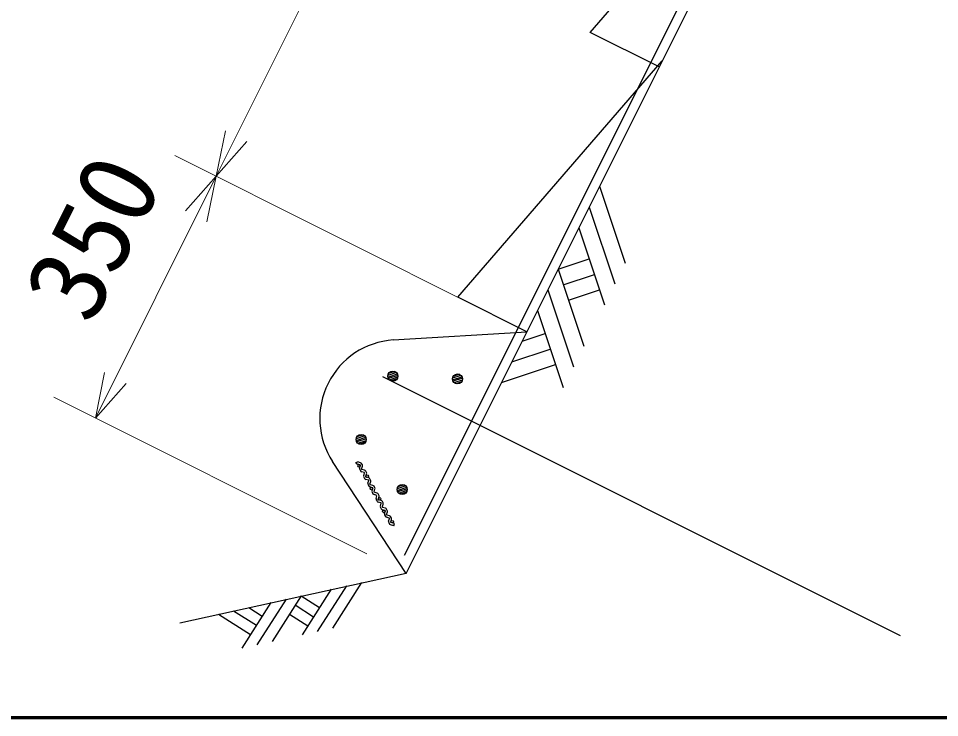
# Model space of a CAD drawing. Units: millimetres, scale not verified. Extents: x 400 to 16400, y 400 to 11650.
# Drawn here: x 13040 to 14233, y 400 to 1305 of the extents above; entities that cross this region are included whole.
import ezdxf
from ezdxf.enums import TextEntityAlignment as Align

# ---------------------------------------------------------------- set-up
doc = ezdxf.new("R2010")
doc.units = ezdxf.units.MM
doc.header["$LTSCALE"] = 40
for name, color, linetype, lineweight in [('C-STR', 6, 'Continuous', 25), ('C-STR-DIM', 1, 'Continuous', 13), ('C-TTL', 2, 'Continuous', 70)]:
    doc.layers.add(name, color=color, linetype=linetype, lineweight=lineweight)
doc.styles.add('ＭＳ ゴシック', font='')
doc.styles.get('ＭＳ ゴシック').set_extended_font_data('MS Gothic')

msp = doc.modelspace()

# ---------------------------------------------------------------- linework, layer by layer
at = {"layer": 'C-STR', "color": 1}
msp.add_line((13540.02, 610.27), (15767.01, 5064.25), dxfattribs=at)
at = {"layer": 'C-STR', "color": 7}
for p, q in [((13541.86, 586.65), (15777.93, 5058.79)), ((13792.5, 1087.95), (13825.71, 988.34)), ((13779.09, 1061.12), (13812.29, 961.5)), ((13765.67, 1034.28), (13798.87, 934.67)), ((13738.84, 980.62), (13779.09, 994.03)), ((13738.84, 980.62), (13772.04, 881.01)), ((13745.54, 960.49), (13785.79, 973.91)), ((13725.42, 953.78), (13758.62, 854.17)), ((13752.25, 940.37), (13792.5, 953.78)), ((13712, 926.95), (13745.21, 827.34)), ((13525.31, 888.97), (13698.38, 899.7)), ((13692.22, 887.38), (13721.9, 897.27)), ((13678.8, 860.54), (13728.61, 877.15)), ((13527.21, 848.17), (13519.19, 845.49)), ((13665.38, 833.71), (13735.31, 857.02)), ((13511.19, 841.67), (14182.01, 506.26)), ((13529.33, 846.77), (13518.33, 843.1)), ((13518.36, 841), (13530.56, 845.07)), ((13531.18, 843.17), (13519.01, 839.11)), ((13520.29, 837.43), (13531.17, 841.05)), ((13530.23, 838.63), (13522.49, 836.05)), ((13612.99, 843.09), (13601.99, 839.43)), ((13602.02, 837.33), (13614.23, 841.39)), ((13614.84, 839.49), (13602.67, 835.44)), ((13610.87, 844.49), (13602.85, 841.82)), ((13603.95, 833.75), (13614.83, 837.38)), ((13613.89, 834.96), (13606.15, 832.38)), ((13488.3, 764.71), (13477.3, 761.04)), ((13486.18, 766.11), (13478.16, 763.44)), ((13477.33, 758.94), (13489.53, 763.01)), ((13490.15, 761.11), (13477.98, 757.05)), ((13479.26, 755.37), (13490.14, 759)), ((13489.2, 756.58), (13481.46, 754)), ((13541.86, 586.65), (13446.6, 731.55)), ((13541.44, 699.98), (13530.44, 696.32)), ((13530.47, 694.22), (13542.67, 698.29)), ((13543.29, 696.38), (13531.12, 692.33)), ((13539.31, 701.38), (13531.3, 698.71)), ((13532.39, 690.64), (13543.27, 694.27)), ((13542.34, 691.85), (13534.6, 689.27)), ((13541.86, 586.65), (13248.89, 522.06)), ((13484.02, 574.93), (13446.35, 515.93)), ((13484.02, 574.93), (13446.35, 515.93)), ((13444.96, 566.31), (13407.28, 507.32)), ((13464.49, 570.62), (13426.81, 511.63)), ((13366.84, 549.09), (13329.16, 490.09)), ((13386.37, 553.39), (13348.69, 494.4)), ((13405.9, 557.7), (13368.22, 498.71)), ((13405.9, 557.7), (13368.22, 498.71)), ((13405.9, 557.7), (13429.74, 542.48)), ((13318.5, 538.43), (13348, 519.59)), ((13338.03, 542.74), (13355.61, 531.51)), ((13398.29, 545.78), (13422.13, 530.56)), ((13298.97, 534.12), (13340.39, 507.67)), ((13390.68, 533.86), (13414.51, 518.64))]:
    msp.add_line(p, q, dxfattribs=at)
at = {"layer": 'C-STR'}
for p, q in [((13780.36, 1287.26), (14045.11, 1593.15)), ((13869.8, 1242.54), (13780.36, 1287.26)), ((13608.94, 944.42), (13873.69, 1250.32)), ((13698.38, 899.7), (13608.94, 944.42)), ((13476.91, 730.15), (13479.2, 731.03)), ((13476.91, 730.15), (13477.42, 729.21)), ((13482.42, 727.15), (13478.8, 728.13)), ((13482.82, 730.05), (13479.2, 731.03)), ((13485.22, 727.1), (13484.2, 728.97)), ((13481.61, 723.01), (13482.73, 726.58)), ((13481.78, 721.26), (13482.81, 719.39)), ((13487.8, 717.33), (13484.19, 718.3)), ((13484.28, 721.78), (13485.4, 725.35)), ((13488.2, 720.23), (13484.59, 721.21)), ((13486.99, 713.18), (13488.11, 716.76)), ((13490.61, 717.28), (13489.58, 719.15)), ((13487.17, 711.44), (13488.19, 709.57)), ((13493.18, 707.5), (13489.57, 708.48)), ((13489.66, 711.96), (13490.78, 715.53)), ((13493.59, 710.41), (13489.97, 711.39)), ((13492.38, 703.36), (13493.5, 706.94)), ((13495.99, 707.46), (13494.96, 709.33)), ((13495.04, 702.14), (13496.16, 705.71)), ((13492.55, 701.62), (13493.57, 699.75)), ((13498.57, 697.68), (13494.95, 698.66)), ((13498.97, 700.59), (13495.35, 701.57)), ((13497.76, 693.54), (13498.88, 697.12)), ((13501.37, 697.63), (13500.35, 699.5)), ((13500.43, 692.31), (13501.55, 695.89)), ((13497.93, 691.79), (13498.96, 689.92)), ((13503.82, 687.79), (13500.34, 688.84)), ((13504.35, 690.77), (13500.74, 691.75)), ((13503.14, 683.72), (13504.12, 687.23)), ((13503.31, 681.97), (13504.34, 680.1)), ((13506.76, 687.81), (13505.73, 689.68)), ((13505.81, 682.49), (13506.93, 686.07)), ((13509.73, 680.95), (13506.12, 681.93)), ((13509.33, 678.04), (13505.72, 679.02)), ((13508.52, 673.9), (13509.64, 677.47)), ((13508.7, 672.15), (13509.72, 670.28)), ((13514.72, 668.22), (13511.1, 669.2)), ((13512.14, 677.99), (13511.11, 679.86)), ((13511.19, 672.67), (13512.31, 676.25)), ((13515.12, 671.13), (13511.5, 672.1)), ((13515.11, 668.21), (13515.09, 668.19)), ((13515.11, 668.21), (13515.09, 668.19)), ((13515.15, 668.22), (13515.11, 668.21)), ((13515.15, 668.22), (13515.11, 668.21)), ((13515.11, 668.21), (13515.28, 668.15)), ((13515.28, 668.15), (13515.11, 668.21)), ((13515.11, 668.21), (13515.28, 668.15)), ((13515.28, 668.15), (13515.11, 668.21)), ((13515.18, 668.22), (13515.15, 668.22)), ((13515.15, 668.22), (13515.28, 668.15)), ((13515.28, 668.15), (13515.15, 668.22)), ((13515.18, 668.22), (13515.15, 668.22)), ((13515.15, 668.22), (13515.28, 668.15)), ((13515.28, 668.15), (13515.15, 668.22)), ((13515.21, 668.21), (13515.18, 668.22)), ((13515.18, 668.22), (13515.28, 668.15)), ((13515.28, 668.15), (13515.18, 668.22)), ((13515.21, 668.21), (13515.18, 668.22)), ((13515.18, 668.22), (13515.28, 668.15)), ((13515.28, 668.15), (13515.18, 668.22)), ((13515.24, 668.2), (13515.21, 668.21)), ((13515.21, 668.21), (13515.28, 668.15)), ((13515.28, 668.15), (13515.21, 668.21)), ((13515.24, 668.2), (13515.21, 668.21)), ((13515.21, 668.21), (13515.28, 668.15)), ((13515.28, 668.15), (13515.21, 668.21)), ((13517.52, 668.17), (13516.5, 670.04)), ((13513.91, 664.08), (13515.03, 667.65)), ((13514.08, 662.33), (13515.11, 660.46)), ((13515.04, 668.11), (13515.28, 668.15)), ((13515.28, 668.15), (13515.04, 668.11)), ((13515.04, 668.07), (13515.28, 668.15)), ((13515.28, 668.15), (13515.04, 668.07)), ((13515.04, 668.11), (13515.28, 668.15)), ((13515.28, 668.15), (13515.04, 668.11)), ((13515.04, 668.07), (13515.28, 668.15)), ((13515.28, 668.15), (13515.04, 668.07)), ((13515.05, 668.14), (13515.04, 668.11)), ((13515.05, 668.14), (13515.04, 668.11)), ((13515.04, 668.11), (13515.04, 668.07)), ((13515.04, 668.11), (13515.04, 668.07)), ((13515.04, 668.07), (13515.05, 668.04)), ((13515.04, 668.07), (13515.05, 668.04)), ((13515.06, 668.17), (13515.05, 668.14)), ((13515.06, 668.17), (13515.05, 668.14)), ((13515.05, 668.14), (13515.28, 668.15)), ((13515.28, 668.15), (13515.05, 668.14)), ((13515.05, 668.04), (13515.28, 668.15)), ((13515.28, 668.15), (13515.05, 668.04)), ((13515.05, 668.14), (13515.28, 668.15)), ((13515.28, 668.15), (13515.05, 668.14)), ((13515.05, 668.04), (13515.28, 668.15)), ((13515.28, 668.15), (13515.05, 668.04)), ((13515.05, 668.04), (13515.07, 668.02)), ((13515.05, 668.04), (13515.07, 668.02)), ((13515.09, 668.19), (13515.06, 668.17)), ((13515.09, 668.19), (13515.06, 668.17)), ((13515.06, 668.17), (13515.28, 668.15)), ((13515.28, 668.15), (13515.06, 668.17)), ((13515.06, 668.17), (13515.28, 668.15)), ((13515.28, 668.15), (13515.06, 668.17)), ((13515.07, 668.02), (13515.28, 668.15)), ((13515.28, 668.15), (13515.07, 668.02)), ((13515.07, 668.02), (13515.28, 668.15)), ((13515.28, 668.15), (13515.07, 668.02)), ((13515.07, 668.02), (13515.1, 667.99)), ((13515.07, 668.02), (13515.1, 667.99)), ((13515.09, 668.19), (13515.28, 668.15)), ((13515.28, 668.15), (13515.09, 668.19)), ((13515.09, 668.19), (13515.28, 668.15)), ((13515.28, 668.15), (13515.09, 668.19)), ((13515.1, 667.99), (13515.28, 668.15)), ((13515.28, 668.15), (13515.1, 667.99)), ((13515.1, 667.99), (13515.28, 668.15)), ((13515.28, 668.15), (13515.1, 667.99)), ((13515.1, 667.99), (13515.12, 667.98)), ((13515.1, 667.99), (13515.12, 667.98)), ((13515.12, 667.98), (13515.28, 668.15)), ((13515.28, 668.15), (13515.12, 667.98)), ((13515.12, 667.98), (13515.28, 668.15)), ((13515.28, 668.15), (13515.12, 667.98)), ((13515.12, 667.98), (13515.16, 667.97)), ((13515.12, 667.98), (13515.16, 667.97)), ((13515.16, 667.97), (13515.28, 668.15)), ((13515.28, 668.15), (13515.16, 667.97)), ((13515.16, 667.97), (13515.28, 668.15)), ((13515.28, 668.15), (13515.16, 667.97)), ((13515.16, 667.97), (13515.19, 667.97)), ((13515.16, 667.97), (13515.19, 667.97)), ((13515.19, 667.97), (13515.28, 668.15)), ((13515.28, 668.15), (13515.19, 667.97)), ((13515.19, 667.97), (13515.28, 668.15)), ((13515.28, 668.15), (13515.19, 667.97)), ((13515.19, 667.97), (13515.22, 667.98)), ((13515.19, 667.97), (13515.22, 667.98)), ((13515.22, 667.98), (13515.28, 668.15)), ((13515.28, 668.15), (13515.22, 667.98)), ((13515.22, 667.98), (13515.28, 668.15)), ((13515.28, 668.15), (13515.22, 667.98)), ((13515.22, 667.98), (13515.25, 668)), ((13515.22, 667.98), (13515.25, 668)), ((13515.26, 668.18), (13515.24, 668.2)), ((13515.24, 668.2), (13515.28, 668.15)), ((13515.28, 668.15), (13515.24, 668.2)), ((13515.26, 668.18), (13515.24, 668.2)), ((13515.24, 668.2), (13515.28, 668.15)), ((13515.28, 668.15), (13515.24, 668.2)), ((13515.25, 668), (13515.28, 668.15)), ((13515.28, 668.15), (13515.25, 668)), ((13515.25, 668), (13515.28, 668.15)), ((13515.28, 668.15), (13515.25, 668)), ((13515.25, 668), (13515.27, 668.02)), ((13515.25, 668), (13515.27, 668.02)), ((13515.28, 668.15), (13515.26, 668.18)), ((13515.28, 668.15), (13515.26, 668.18)), ((13515.27, 668.02), (13515.28, 668.15)), ((13515.28, 668.15), (13515.27, 668.02)), ((13515.27, 668.02), (13515.28, 668.15)), ((13515.28, 668.15), (13515.27, 668.02)), ((13515.27, 668.02), (13515.28, 668.05)), ((13515.27, 668.02), (13515.28, 668.05)), ((13515.28, 668.05), (13515.28, 668.15)), ((13515.28, 668.15), (13515.28, 668.05)), ((13515.29, 668.08), (13515.28, 668.15)), ((13515.28, 668.15), (13515.29, 668.08)), ((13515.29, 668.12), (13515.28, 668.15)), ((13515.28, 668.05), (13515.28, 668.15)), ((13515.28, 668.15), (13515.28, 668.05)), ((13515.29, 668.08), (13515.28, 668.15)), ((13515.28, 668.15), (13515.29, 668.08)), ((13515.29, 668.12), (13515.28, 668.15)), ((13515.28, 668.05), (13515.29, 668.08)), ((13515.28, 668.05), (13515.29, 668.08)), ((13515.29, 668.08), (13515.29, 668.12)), ((13515.29, 668.08), (13515.29, 668.12)), ((13520.1, 658.4), (13516.48, 659.37)), ((13516.58, 662.85), (13517.69, 666.42)), ((13520.5, 661.3), (13516.89, 662.28)), ((13519.29, 654.26), (13520.41, 657.83)), ((13519.29, 654.26), (13520.41, 657.83)), ((13522.9, 658.35), (13521.88, 660.22)), ((13521.96, 653.03), (13523.08, 656.6)), ((13519.46, 652.51), (13520.52, 650.66)), ((13525.93, 648.45), (13521.87, 649.55)), ((13525.93, 648.45), (13521.87, 649.55)), ((13526.8, 651.23), (13522.27, 652.46)), ((13525.93, 648.45), (13526.8, 651.23))]:
    msp.add_line(p, q, dxfattribs=at)
at = {"layer": 'C-STR', "color": 7}
for centre in [(13524.76, 842.15), (13608.42, 838.47), (13483.73, 760.09), (13536.87, 695.36)]:
    msp.add_circle(centre, 6.5, dxfattribs=at)
at = {"layer": 'C-STR'}
for centre, radius in [((13480.83, 725.91), 1.64), ((13491.55, 712.63), 1.64), ((13496.98, 696.45), 1.64), ((13507.7, 683.16), 1.64), ((13513.13, 666.98), 1.64), ((13515.17, 668.1), 0.125), ((13515.17, 668.1), 0.125), ((13523.85, 653.7), 1.64)]:
    msp.add_circle(centre, radius, dxfattribs=at)
at = {"layer": 'C-STR', "color": 7}
msp.add_arc((13532.08, 787.2), 102, 93.80869, 213.06111, dxfattribs=at)
at = {"layer": 'C-STR'}
for centre, radius, start, end in [((13479.39, 730.29), 2.24, 208.72695, 254.85026), ((13482.23, 727.89), 2.24, 28.72695, 74.85026), ((13483.75, 722.34), 2.24, 162.60365, 208.72695), ((13482.3, 726.71), 0.448, 342.60365, 74.85026), ((13484.77, 720.47), 2.24, 208.72695, 254.85026), ((13484.7, 721.64), 0.448, 162.60365, 254.85026), ((13483.26, 726.02), 2.24, 342.60365, 28.72695), ((13487.68, 716.89), 0.448, 342.60365, 74.85026), ((13487.62, 718.07), 2.24, 28.72695, 74.85026), ((13488.64, 716.2), 2.24, 342.60365, 28.72695), ((13489.13, 712.51), 2.24, 162.60365, 208.72695), ((13490.15, 710.64), 2.24, 208.72695, 254.85026), ((13490.09, 711.82), 0.448, 162.60365, 254.85026), ((13493.07, 707.07), 0.448, 342.60365, 74.85026), ((13493, 708.25), 2.24, 28.72695, 74.85026), ((13494.02, 706.38), 2.24, 342.60365, 28.72695), ((13494.51, 702.69), 2.24, 162.60365, 208.72695), ((13495.54, 700.82), 2.24, 208.72695, 254.85026), ((13495.47, 702), 0.448, 162.60365, 254.85026), ((13499.9, 692.87), 2.24, 162.60365, 208.72695), ((13498.45, 697.25), 0.448, 342.60365, 74.85026), ((13498.38, 698.43), 2.24, 28.72695, 74.85026), ((13500.85, 692.18), 0.448, 162.60365, 254.85026), ((13499.41, 696.56), 2.24, 342.60365, 28.72695), ((13500.92, 691), 2.24, 208.72695, 254.85026), ((13505.28, 683.05), 2.24, 162.60365, 208.72695), ((13503.77, 688.61), 2.24, 28.72695, 74.85026), ((13506.24, 682.36), 0.448, 162.60365, 254.85026), ((13504.79, 686.74), 2.24, 342.60365, 28.72695), ((13509.15, 678.79), 2.24, 28.72695, 74.85026), ((13506.3, 681.18), 2.24, 208.72695, 254.85026), ((13510.66, 673.23), 2.24, 162.60365, 208.72695), ((13509.22, 677.61), 0.448, 342.60365, 74.85026), ((13511.69, 671.36), 2.24, 208.72695, 254.85026), ((13511.62, 672.54), 0.448, 162.60365, 254.85026), ((13510.17, 676.92), 2.24, 342.60365, 28.72695), ((13514.6, 667.79), 0.448, 342.60365, 74.85026), ((13514.53, 668.96), 2.24, 28.72695, 74.85026), ((13516.05, 663.41), 2.24, 162.60365, 208.72695), ((13517.07, 661.54), 2.24, 208.72695, 254.85026), ((13517, 662.72), 0.448, 162.60365, 254.85026), ((13515.56, 667.09), 2.24, 342.60365, 28.72695), ((13519.98, 657.96), 0.448, 342.60365, 74.85026), ((13519.92, 659.14), 2.24, 28.72695, 74.85026), ((13520.94, 657.27), 2.24, 342.60365, 28.72695), ((13521.43, 653.59), 2.24, 162.60365, 208.72695), ((13523.14, 652.36), 3.12, 213.02297, 243.91389), ((13522.39, 652.89), 0.448, 162.60365, 254.85026)]:
    msp.add_arc(centre, radius, start, end, dxfattribs=at)
at = {"layer": 'C-STR-DIM'}
for p, q in [((13295.89, 1100.95), (13810.18, 2129.54)), ((13295.89, 1100.95), (13810.18, 2129.54)), ((13295.89, 1100.95), (13307.92, 1159.73)), ((13295.89, 1100.95), (13335.7, 1145.84)), ((13649.19, 924.3), (13242.22, 1127.78)), ((13139.36, 787.9), (13295.89, 1100.95)), ((13295.89, 1100.95), (13256.08, 1056.06)), ((13295.89, 1100.95), (13283.86, 1042.17)), ((13139.36, 787.9), (13151.39, 846.68)), ((13139.36, 787.9), (13179.17, 832.79)), ((13490.87, 612.15), (13085.7, 814.73))]:
    msp.add_line(p, q, dxfattribs=at)
at = {"layer": 'C-TTL'}
msp.add_lwpolyline([(400, 400), (16400, 400), (16400, 11480), (400, 11480)], close=True, dxfattribs=at)

# ---------------------------------------------------------------- texts
at = {"layer": 'C-STR-DIM', "color": 7, "style": 'ＭＳ ゴシック'}
msp.add_text('350', height=102.6, rotation=63.435, dxfattribs=at).set_placement((13161.84, 892.06), align=Align.BOTTOM_LEFT)

doc.saveas('drawing.dxf')
